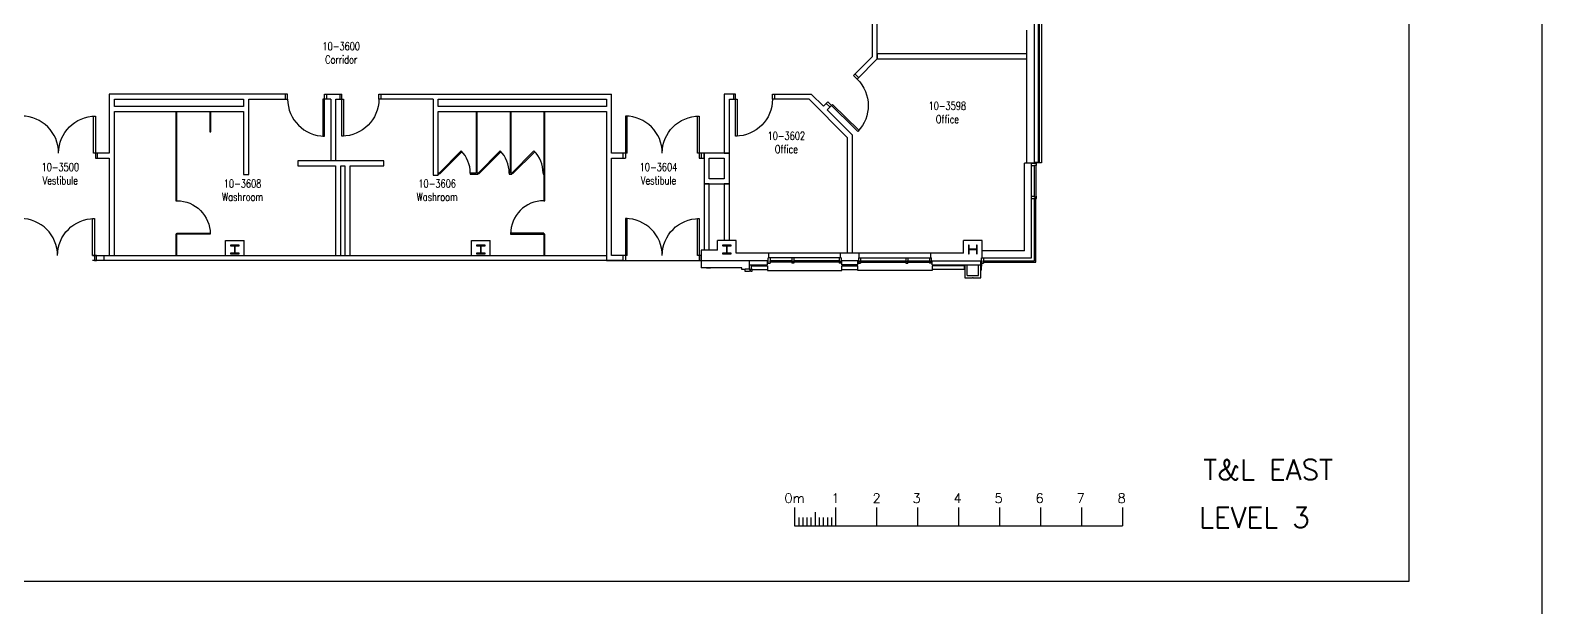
# Model space of a CAD drawing. Extents: x 11182 to 734459, y -1391328 to 152085.
# Drawn here: x 427498 to 464363, y -1111316 to -1097241 of the extents above; entities that cross this region are included whole.
import ezdxf
from ezdxf.enums import TextEntityAlignment as Align

# ---------------------------------------------------------------- set-up
doc = ezdxf.new("R2010")
doc.units = 0
doc.header["$LTSCALE"] = 500
doc.header["$MEASUREMENT"] = 0
doc.layers.get('0').update_dxf_attribs({"linetype": 'CONTINUOUS'})
doc.layers.add('0_Defpoints', color=106, linetype='CONTINUOUS', plot=False)
for name, color, linetype in [('0_room_data', 7, 'CONTINUOUS'), ('0_text', 7, 'CONTINUOUS'), ('1_Wall_Exist', 251, 'CONTINUOUS'), ('3_Text', 7, 'CONTINUOUS')]:
    doc.layers.add(name, color=color, linetype=linetype)
doc.styles.add('1_200', font='simplex.shx', dxfattribs={"width": 0.75, "height": 460})
doc.styles.get("Standard").update_dxf_attribs({"font": 'ROMANS', "height": 200})

# ---------------------------------------------------------------- blocks, each defined once
blk = doc.blocks.new('room_data')
at = {"layer": '3_Text', "style": '1_200', "width": 0.75}
for tag, p in [('ROOMNUM', (0, 0)), ('ROOMUSE', (0, -575))]:
    blk.add_attdef(tag, text='', height=345, dxfattribs=at).set_placement(p, align=Align.MIDDLE_CENTER)

msp = doc.modelspace()

# ---------------------------------------------------------------- linework, layer by layer
for p, q in [((446140, -1108870), (446140, -1109315)), ((447140, -1108870), (447140, -1109315)), ((448140, -1108870), (448140, -1109315)), ((449140, -1108870), (449140, -1109315)), ((450140, -1108870), (450140, -1109315)), ((451140, -1108870), (451140, -1109315)), ((452140, -1108870), (452140, -1109315)), ((453140, -1108870), (453140, -1109315)), ((454140, -1108870), (454140, -1109315)), ((446240, -1109116), (446240, -1109315)), ((446340, -1109116), (446340, -1109315)), ((446440, -1109116), (446440, -1109315)), ((446540, -1109116), (446540, -1109315)), ((446640, -1108984), (446640, -1109315)), ((446740, -1109116), (446740, -1109315)), ((446840, -1109116), (446840, -1109315)), ((446940, -1109116), (446940, -1109315)), ((447040, -1109116), (447040, -1109315)), ((446140, -1109315), (454140, -1109315))]:
    msp.add_line(p, q)
at = {"layer": '0_Defpoints'}
msp.add_line((464363, -1033261), (464363, -1136702), dxfattribs=at)
msp.add_lwpolyline([(403488, -1073659), (461123, -1073659), (461123, -1110675), (403488, -1110675)], close=True, dxfattribs=at)
at = {"layer": '1_Wall_Exist'}
for p, q in [((448030, -1096288), (448030, -1097885)), ((448155, -1097936), (448155, -1096287)), ((451988, -1100478), (451988, -1096498)), ((452088, -1100463), (452088, -1096498)), ((452113, -1100463), (452113, -1096498)), ((452158, -1096483), (452158, -1100473)), ((451807, -1100478), (451807, -1097241)), ((451807, -1097812), (448155, -1097812)), ((448155, -1097812), (448155, -1097937)), ((447579, -1098346), (448030, -1097885)), ((448155, -1097936), (447668, -1098433)), ((448155, -1097936), (451807, -1097937)), ((448155, -1097937), (451807, -1097937)), ((447668, -1098433), (447579, -1098346)), ((447614, -1098310), (447703, -1098398)), ((429426, -1098795), (429426, -1100233)), ((433776, -1098795), (429426, -1098795)), ((429551, -1099095), (429551, -1098920)), ((429551, -1098920), (432701, -1098920)), ((432701, -1098920), (432701, -1099095)), ((432826, -1098920), (433776, -1098920)), ((432826, -1100760), (432826, -1098920)), ((433726, -1098920), (433726, -1098795)), ((433776, -1098920), (433776, -1098795)), ((434826, -1098920), (434636, -1098920)), ((434636, -1098920), (434636, -1099820)), ((434676, -1099820), (434676, -1098795)), ((434676, -1098795), (435101, -1098795)), ((434726, -1098795), (434726, -1098920)), ((434826, -1098920), (434826, -1100420)), ((434951, -1098920), (435141, -1098920)), ((434951, -1100420), (434951, -1098920)), ((435051, -1098795), (435051, -1098920)), ((435101, -1099820), (435101, -1098795)), ((435141, -1098920), (435141, -1099820)), ((436001, -1098795), (441676, -1098795)), ((436001, -1098920), (436001, -1098795)), ((437325, -1098920), (436001, -1098920)), ((436051, -1098795), (436051, -1098920)), ((437325, -1098920), (437325, -1100771)), ((437450, -1098920), (441551, -1098920)), ((437450, -1099095), (437450, -1098920)), ((441551, -1098920), (441551, -1099095)), ((441676, -1100233), (441676, -1098795)), ((444701, -1098795), (444426, -1098795)), ((444426, -1098795), (444426, -1100233)), ((444551, -1098920), (444741, -1098920)), ((444551, -1102367), (444551, -1098920)), ((444651, -1098795), (444651, -1098920)), ((444701, -1099820), (444701, -1098795)), ((444741, -1098920), (444741, -1099820)), ((445601, -1098795), (446545, -1098795)), ((445601, -1098920), (445601, -1098795)), ((446493, -1098920), (445601, -1098920)), ((445651, -1098795), (445651, -1098920)), ((446493, -1098920), (447426, -1099853)), ((446844, -1099094), (446545, -1098795)), ((432701, -1099095), (429551, -1099095)), ((429551, -1102731), (429551, -1099220)), ((429551, -1099220), (432701, -1099220)), ((431051, -1099220), (431051, -1101395)), ((431076, -1101395), (431076, -1099220)), ((431876, -1099220), (431876, -1099720)), ((431901, -1099720), (431901, -1099220)), ((432701, -1099220), (432701, -1100760)), ((441551, -1099095), (437450, -1099095)), ((437450, -1099220), (441551, -1099220)), ((437450, -1100771), (437450, -1099220)), ((438375, -1099220), (438375, -1100720)), ((438401, -1100720), (438401, -1099220)), ((439200, -1099220), (439200, -1100720)), ((439226, -1100720), (439226, -1099220)), ((440025, -1099220), (440025, -1100720)), ((440051, -1101395), (440051, -1099220)), ((441551, -1099220), (441551, -1102855)), ((446948, -1098988), (446844, -1099094)), ((447002, -1099111), (446913, -1099024)), ((446932, -1099183), (447065, -1099047)), ((447551, -1099801), (446932, -1099183)), ((447680, -1099706), (446948, -1098988)), ((447065, -1099047), (447708, -1099677)), ((429045, -1100233), (429045, -1099333)), ((429045, -1099333), (429090, -1099333)), ((429090, -1099333), (429090, -1100358)), ((442057, -1099333), (442012, -1099333)), ((442012, -1099333), (442012, -1100358)), ((442057, -1100233), (442057, -1099333)), ((443768, -1100233), (443768, -1099333)), ((443768, -1099333), (443812, -1099333)), ((443812, -1099333), (443812, -1100358)), ((447708, -1099677), (447680, -1099706)), ((431876, -1099720), (431901, -1099720)), ((434636, -1099820), (434676, -1099820)), ((435141, -1099820), (435101, -1099820)), ((444741, -1099820), (444701, -1099820)), ((447426, -1099853), (447426, -1102677)), ((447551, -1102677), (447551, -1099801)), ((429426, -1100233), (429045, -1100233)), ((429090, -1100358), (429426, -1100358)), ((429141, -1100358), (429141, -1100233)), ((429426, -1100358), (429426, -1102731)), ((438008, -1100182), (437469, -1100720)), ((437487, -1100738), (438026, -1100200)), ((438026, -1100200), (438008, -1100182)), ((438958, -1100182), (438419, -1100720)), ((438437, -1100738), (438976, -1100200)), ((438976, -1100200), (438958, -1100182)), ((439783, -1100182), (439244, -1100720)), ((439262, -1100738), (439801, -1100200)), ((439801, -1100200), (439783, -1100182)), ((442057, -1100233), (441676, -1100233)), ((441676, -1102730), (441676, -1100358)), ((441676, -1100358), (442012, -1100358)), ((441961, -1100358), (441961, -1100233)), ((443935, -1100233), (443768, -1100233)), ((443812, -1100358), (443935, -1100358)), ((443863, -1100233), (443863, -1100358)), ((444551, -1100233), (443935, -1100233)), ((443935, -1100233), (443935, -1102602)), ((443935, -1100358), (443935, -1100233)), ((444060, -1100358), (444426, -1100358)), ((444060, -1100858), (444060, -1100358)), ((444426, -1100233), (444551, -1100233)), ((444426, -1100358), (444426, -1100858)), ((432701, -1100760), (432826, -1100760)), ((434022, -1100420), (434022, -1100545)), ((436122, -1100420), (434022, -1100420)), ((434022, -1100545), (434947, -1100545)), ((434947, -1100545), (434947, -1102731)), ((435072, -1102731), (435072, -1100545)), ((435072, -1100545), (435172, -1100545)), ((435172, -1100545), (435172, -1102731)), ((435297, -1102731), (435297, -1100545)), ((435297, -1100545), (436122, -1100545)), ((436122, -1100545), (436122, -1100420)), ((437325, -1100771), (437450, -1100771)), ((437469, -1100720), (437450, -1100720)), ((437450, -1100746), (437469, -1100746)), ((437469, -1100746), (437469, -1100720)), ((437469, -1100720), (437487, -1100738)), ((438231, -1100720), (438231, -1100746)), ((438375, -1100720), (438231, -1100720)), ((438231, -1100746), (438419, -1100746)), ((438419, -1100720), (438401, -1100720)), ((438419, -1100746), (438419, -1100720)), ((438419, -1100720), (438437, -1100738)), ((439181, -1100720), (439181, -1100746)), ((439200, -1100720), (439181, -1100720)), ((439181, -1100746), (439244, -1100746)), ((439244, -1100720), (439226, -1100720)), ((439244, -1100746), (439244, -1100720)), ((439244, -1100720), (439262, -1100738)), ((440006, -1100720), (440006, -1100746)), ((440025, -1100720), (440006, -1100720)), ((440006, -1100746), (440025, -1100746)), ((440025, -1100746), (440025, -1101395)), ((451747, -1102617), (451747, -1100478)), ((451988, -1100478), (451747, -1100478)), ((451915, -1102785), (451915, -1100488)), ((452044, -1100488), (451915, -1100488)), ((451915, -1100538), (451988, -1100538)), ((452113, -1100463), (451988, -1100463)), ((452158, -1100473), (451988, -1100473)), ((451988, -1100526), (452025, -1100526)), ((451988, -1101301), (451988, -1100526)), ((452025, -1100526), (452025, -1101301)), ((452025, -1100538), (452044, -1100538)), ((452044, -1100538), (452044, -1100488)), ((444060, -1100983), (443935, -1100983)), ((443935, -1100983), (444551, -1100983)), ((444426, -1100858), (444060, -1100858)), ((444060, -1102602), (444060, -1100983)), ((444551, -1100983), (444426, -1100983)), ((444426, -1100983), (444426, -1102367)), ((431051, -1101395), (431076, -1101395)), ((440025, -1101395), (440051, -1101395)), ((451915, -1101288), (451988, -1101288)), ((451915, -1101338), (451988, -1101338)), ((451988, -1101301), (452025, -1101301)), ((451988, -1102858), (451988, -1101326)), ((451988, -1101326), (452025, -1101326)), ((452025, -1101288), (452044, -1101288)), ((452025, -1102895), (452025, -1101326)), ((452025, -1101338), (452044, -1101338)), ((452044, -1101338), (452044, -1101288)), ((429019, -1102730), (429019, -1101830)), ((429019, -1101830), (429064, -1101830)), ((429064, -1101830), (429064, -1102855)), ((442057, -1101830), (442012, -1101830)), ((442012, -1101830), (442012, -1102855)), ((442057, -1102730), (442057, -1101830)), ((443768, -1102730), (443768, -1101830)), ((443768, -1101830), (443812, -1101830)), ((443812, -1101830), (443812, -1102855)), ((431889, -1102208), (431051, -1102208)), ((431051, -1102208), (431051, -1102731)), ((431076, -1102731), (431076, -1102183)), ((431076, -1102183), (431889, -1102183)), ((431889, -1102183), (431889, -1102208)), ((440025, -1102183), (439212, -1102183)), ((439212, -1102183), (439212, -1102208)), ((439212, -1102208), (440051, -1102208)), ((440025, -1102183), (440025, -1102731)), ((440051, -1102731), (440051, -1102208)), ((432262, -1102367), (432714, -1102367)), ((432262, -1102731), (432262, -1102367)), ((432591, -1102475), (432385, -1102475)), ((432385, -1102475), (432385, -1102489)), ((432388, -1102492), (432480, -1102492)), ((432483, -1102495), (432483, -1102671)), ((432493, -1102671), (432493, -1102495)), ((432496, -1102492), (432588, -1102492)), ((432591, -1102489), (432591, -1102475)), ((432714, -1102731), (432714, -1102367)), ((438262, -1102367), (438714, -1102367)), ((438262, -1102731), (438262, -1102367)), ((438591, -1102475), (438385, -1102475)), ((438385, -1102475), (438385, -1102489)), ((438388, -1102492), (438480, -1102492)), ((438483, -1102495), (438483, -1102671)), ((438493, -1102671), (438493, -1102495)), ((438496, -1102492), (438588, -1102492)), ((438591, -1102489), (438591, -1102475)), ((438714, -1102731), (438714, -1102367)), ((444262, -1102602), (443863, -1102602)), ((443863, -1102602), (443863, -1103030)), ((444714, -1102367), (444262, -1102367)), ((444262, -1102602), (444262, -1102367)), ((444591, -1102475), (444385, -1102475)), ((444385, -1102475), (444385, -1102489)), ((444388, -1102492), (444480, -1102492)), ((444483, -1102495), (444483, -1102671)), ((444493, -1102671), (444493, -1102495)), ((444496, -1102492), (444588, -1102492)), ((444591, -1102489), (444591, -1102475)), ((444714, -1102677), (444714, -1102367)), ((450714, -1102367), (450262, -1102367)), ((450262, -1102677), (450262, -1102367)), ((450394, -1102480), (450380, -1102480)), ((450380, -1102480), (450380, -1102686)), ((450397, -1102575), (450397, -1102483)), ((450397, -1102683), (450397, -1102591)), ((450576, -1102578), (450400, -1102578)), ((450400, -1102588), (450576, -1102588)), ((450579, -1102483), (450579, -1102575)), ((450579, -1102591), (450579, -1102683)), ((450596, -1102480), (450582, -1102480)), ((450596, -1102686), (450596, -1102480)), ((450714, -1102785), (450714, -1102367)), ((451747, -1102617), (450714, -1102617)), ((429015, -1102731), (441551, -1102731)), ((441961, -1102855), (429015, -1102855)), ((429064, -1102730), (429019, -1102730)), ((429115, -1102730), (429064, -1102730)), ((429064, -1102855), (429115, -1102855)), ((429115, -1102855), (429115, -1102730)), ((429302, -1102855), (429302, -1102730)), ((432385, -1102677), (432385, -1102691)), ((432385, -1102691), (432591, -1102691)), ((432480, -1102674), (432388, -1102674)), ((432588, -1102674), (432496, -1102674)), ((432591, -1102691), (432591, -1102677)), ((438385, -1102677), (438385, -1102691)), ((438385, -1102691), (438591, -1102691)), ((438480, -1102674), (438388, -1102674)), ((438588, -1102674), (438496, -1102674)), ((438591, -1102691), (438591, -1102677)), ((441551, -1102855), (442012, -1102855)), ((442057, -1102730), (441676, -1102730)), ((441961, -1102855), (441961, -1102730)), ((441961, -1102855), (445038, -1102855)), ((443812, -1102730), (443768, -1102730)), ((443863, -1102730), (443812, -1102730)), ((443812, -1102855), (443863, -1102855)), ((443863, -1102855), (443863, -1102730)), ((444385, -1102677), (444385, -1102691)), ((444385, -1102691), (444591, -1102691)), ((444480, -1102674), (444388, -1102674)), ((444588, -1102674), (444496, -1102674)), ((444591, -1102691), (444591, -1102677)), ((450262, -1102677), (444714, -1102677)), ((445498, -1102858), (445038, -1102858)), ((445038, -1103058), (445038, -1102858)), ((445038, -1102958), (445483, -1102958)), ((445093, -1102983), (445483, -1102983)), ((445093, -1103073), (445093, -1102983)), ((445483, -1102958), (445483, -1102858)), ((445483, -1102983), (445483, -1103098)), ((447278, -1102785), (445498, -1102785)), ((445498, -1102914), (445498, -1102785)), ((445498, -1102914), (445548, -1102914)), ((445514, -1102785), (445514, -1102677)), ((446087, -1102858), (445534, -1102858)), ((445534, -1102858), (445534, -1102895)), ((446087, -1102895), (445534, -1102895)), ((445548, -1102785), (445548, -1102858)), ((445548, -1102895), (445548, -1102914)), ((446073, -1102785), (446073, -1102858)), ((446073, -1102895), (446073, -1102914)), ((446123, -1102914), (446073, -1102914)), ((446087, -1102858), (446087, -1102895)), ((447242, -1102858), (446112, -1102858)), ((446112, -1102858), (446112, -1102895)), ((447242, -1102895), (446112, -1102895)), ((446123, -1102785), (446123, -1102858)), ((446123, -1102895), (446123, -1102914)), ((447228, -1102785), (447228, -1102858)), ((447228, -1102895), (447228, -1102914)), ((447278, -1102914), (447228, -1102914)), ((447242, -1102858), (447242, -1102895)), ((447262, -1102785), (447262, -1102677)), ((447278, -1102785), (447278, -1102914)), ((447698, -1102858), (447278, -1102858)), ((447293, -1102958), (447293, -1102858)), ((447683, -1102958), (447293, -1102958)), ((447293, -1102983), (447683, -1102983)), ((447293, -1103098), (447293, -1102983)), ((447683, -1102958), (447683, -1102858)), ((447683, -1103098), (447683, -1102983)), ((447698, -1102785), (449478, -1102785)), ((447698, -1102785), (447698, -1102914)), ((447698, -1102914), (447748, -1102914)), ((447714, -1102785), (447714, -1102677)), ((447734, -1102858), (448864, -1102858)), ((447734, -1102858), (447734, -1102895)), ((447734, -1102895), (448864, -1102895)), ((447748, -1102785), (447748, -1102858)), ((447748, -1102895), (447748, -1102914)), ((448853, -1102785), (448853, -1102858)), ((448853, -1102895), (448853, -1102914)), ((448853, -1102914), (448903, -1102914)), ((448864, -1102858), (448864, -1102895)), ((448889, -1102858), (449442, -1102858)), ((448889, -1102858), (448889, -1102895)), ((448889, -1102895), (449442, -1102895)), ((448903, -1102785), (448903, -1102858)), ((448903, -1102895), (448903, -1102914)), ((449428, -1102785), (449428, -1102858)), ((449428, -1102895), (449428, -1102914)), ((449478, -1102914), (449428, -1102914)), ((449442, -1102858), (449442, -1102895)), ((449462, -1102785), (449462, -1102677)), ((449478, -1102914), (449478, -1102785)), ((449478, -1102858), (450698, -1102858)), ((449493, -1102958), (449493, -1102858)), ((449493, -1102958), (450683, -1102958)), ((450283, -1102983), (449493, -1102983)), ((449493, -1102983), (449493, -1103098)), ((450283, -1103073), (450283, -1102983)), ((450293, -1102958), (450293, -1103273)), ((450347, -1103219), (450347, -1102958)), ((450380, -1102686), (450394, -1102686)), ((450582, -1102686), (450596, -1102686)), ((450629, -1103219), (450629, -1102958)), ((450683, -1103273), (450683, -1102858)), ((450695, -1102906), (450690, -1103091)), ((450691, -1103092), (450696, -1102907)), ((450710, -1102906), (450695, -1102906)), ((450696, -1102907), (450710, -1102907)), ((450698, -1102785), (451915, -1102785)), ((450698, -1102914), (450698, -1102785)), ((450698, -1102914), (450748, -1102914)), ((450710, -1102907), (450710, -1102906)), ((450734, -1102858), (451988, -1102858)), ((450734, -1102858), (450734, -1102895)), ((450734, -1102895), (452025, -1102895)), ((450748, -1102785), (450748, -1102858)), ((450748, -1102895), (450748, -1102914)), ((444857, -1103030), (443863, -1103030)), ((443988, -1103033), (444088, -1103033)), ((444857, -1103074), (444857, -1103030)), ((444936, -1103074), (444857, -1103074)), ((444936, -1103058), (445038, -1103058)), ((444936, -1103122), (444936, -1103058)), ((445038, -1103122), (444936, -1103122)), ((445038, -1103058), (445038, -1103076)), ((445038, -1103076), (445069, -1103076)), ((445069, -1103104), (445038, -1103104)), ((445038, -1103104), (445038, -1103122)), ((445069, -1103076), (445069, -1103058)), ((445069, -1103058), (445097, -1103058)), ((445069, -1103122), (445069, -1103104)), ((445097, -1103122), (445069, -1103122)), ((445093, -1103073), (445483, -1103073)), ((445097, -1103058), (445097, -1103122)), ((445483, -1103098), (447293, -1103098)), ((447293, -1103073), (447683, -1103073)), ((449493, -1103098), (447683, -1103098)), ((450283, -1103073), (449493, -1103073)), ((450293, -1103273), (450483, -1103273)), ((450347, -1103219), (450629, -1103219)), ((450483, -1103273), (450483, -1103263)), ((450483, -1103263), (450493, -1103263)), ((450493, -1103263), (450493, -1103273)), ((450493, -1103273), (450683, -1103273)), ((450685, -1103083), (450685, -1103092)), ((450686, -1103083), (450685, -1103083)), ((450685, -1103092), (450691, -1103092)), ((450686, -1103091), (450686, -1103083)), ((450690, -1103091), (450686, -1103091))]:
    msp.add_line(p, q, dxfattribs=at)
at = {"layer": '1_Wall_Exist', "extrusion": (0, 0, -1)}
for centre, radius, start, end in [((-447037, -1099076), 900, 134.4571, 224.4571), ((-435101, -1098920), 900, 180, 270), ((-444701, -1098920), 900, 180, 270), ((-429090, -1100233), 900, 0, 90), ((-443812, -1100233), 900, 360, 90), ((-431076, -1102208), 813, 90, 180), ((-429064, -1102730), 900, 0, 90), ((-443812, -1102730), 900, 360, 90)]:
    msp.add_arc(centre, radius, start, end, dxfattribs=at)
at = {"layer": '1_Wall_Exist'}
for centre, radius, start, end in [((434676, -1098920), 900, 180, 270), ((427290, -1100233), 900, 360, 90), ((442012, -1100233), 900, 0, 90), ((437469, -1100720), 762, 0, 45), ((438419, -1100720), 762, 0, 45), ((439244, -1100720), 762, 0, 45), ((440025, -1102208), 813, 90, 180), ((427264, -1102730), 900, 360, 90), ((442012, -1102730), 900, 0, 90), ((432388, -1102489), 3, 180, 270), ((432480, -1102495), 3, 0, 90), ((432496, -1102495), 3, 90, 180), ((432588, -1102489), 3, 270, 0), ((438388, -1102489), 3, 180, 270), ((438480, -1102495), 3, 0, 90), ((438496, -1102495), 3, 90, 180), ((438588, -1102489), 3, 270, 0), ((444388, -1102489), 3, 180, 270), ((444480, -1102495), 3, 0, 90), ((444496, -1102495), 3, 90, 180), ((444588, -1102489), 3, 270, 0), ((450394, -1102483), 3, 0, 90), ((450400, -1102575), 3, 180, 270), ((450400, -1102591), 3, 90, 180), ((450576, -1102575), 3, 270, 0), ((450576, -1102591), 3, 0, 90), ((450582, -1102483), 3, 90, 180), ((432388, -1102677), 3, 90, 180), ((432480, -1102671), 3, 270, 0), ((432496, -1102671), 3, 180, 270), ((432588, -1102677), 3, 0, 90), ((438388, -1102677), 3, 90, 180), ((438480, -1102671), 3, 270, 0), ((438496, -1102671), 3, 180, 270), ((438588, -1102677), 3, 0, 90), ((444388, -1102677), 3, 90, 180), ((444480, -1102671), 3, 270, 0), ((444496, -1102671), 3, 180, 270), ((444588, -1102677), 3, 0, 90), ((450394, -1102683), 3, 270, 0), ((450582, -1102683), 3, 180, 270)]:
    msp.add_arc(centre, radius, start, end, dxfattribs=at)

# ---------------------------------------------------------------- block references
at = {"layer": '0_room_data', "xscale": 0.5657139806978375, "yscale": 0.5657139806978375, "zscale": 0.5657139806978375}
for p, values in [((435083, -1097630), {'ROOMNUM': '10-3600', 'ROOMUSE': 'Corridor'}), ((449865, -1099083), {'ROOMNUM': '10-3598', 'ROOMUSE': 'Office'}), ((445938, -1099814), {'ROOMNUM': '10-3602', 'ROOMUSE': 'Office'}), ((428231, -1100576), {'ROOMNUM': '10-3500', 'ROOMUSE': 'Vestibule'}), ((442821, -1100576), {'ROOMNUM': '10-3604', 'ROOMUSE': 'Vestibule'}), ((432677, -1100978), {'ROOMNUM': '10-3608', 'ROOMUSE': 'Washroom'}), ((437423, -1100978), {'ROOMNUM': '10-3606', 'ROOMUSE': 'Washroom'})]:
    msp.add_blockref('room_data', p, dxfattribs=at).add_auto_attribs(values)

# ---------------------------------------------------------------- texts
at = {"layer": '0_text'}
for s, p in [('T&L EAST', (456104, -1108199)), ('LEVEL 3', (456004, -1109366))]:
    msp.add_text(s, height=500, rotation=0, dxfattribs=at).set_placement(p)
for s, p in [('0m', (446140, -1108645)), ('1', (447140, -1108645)), ('2', (448140, -1108645)), ('3', (449116, -1108645)), ('4', (450116, -1108645)), ('5', (451116, -1108645)), ('6', (452116, -1108645)), ('7', (453116, -1108645)), ('8', (454116, -1108645))]:
    msp.add_text(s, height=231, rotation=0, dxfattribs=at).set_placement(p, align=Align.MIDDLE_CENTER)

doc.saveas('drawing.dxf')
